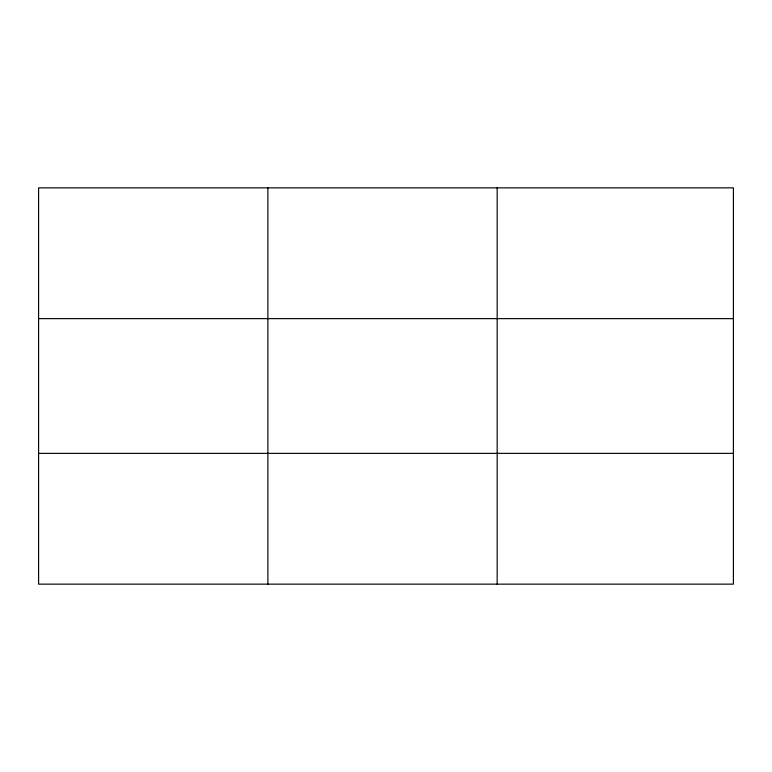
<?xml version="1.0" encoding="UTF-8"?>
<svg xmlns="http://www.w3.org/2000/svg" width="772" height="772" viewBox="0 0 772 772"><rect width="100%" height="100%" fill="white"/><g stroke="black" fill="none" stroke-linecap="round" stroke-linejoin="round"><path stroke-width="1.16" d="M267.884 584.143L267.884 187.857M497.168 584.143L497.168 187.857M38.6 318.633L733.4 318.633M38.6 453.367L733.4 453.367M733.4 567.796L733.4 584.143L38.6 584.143L38.6 187.857L733.4 187.857L733.4 567.796"/></g></svg>
